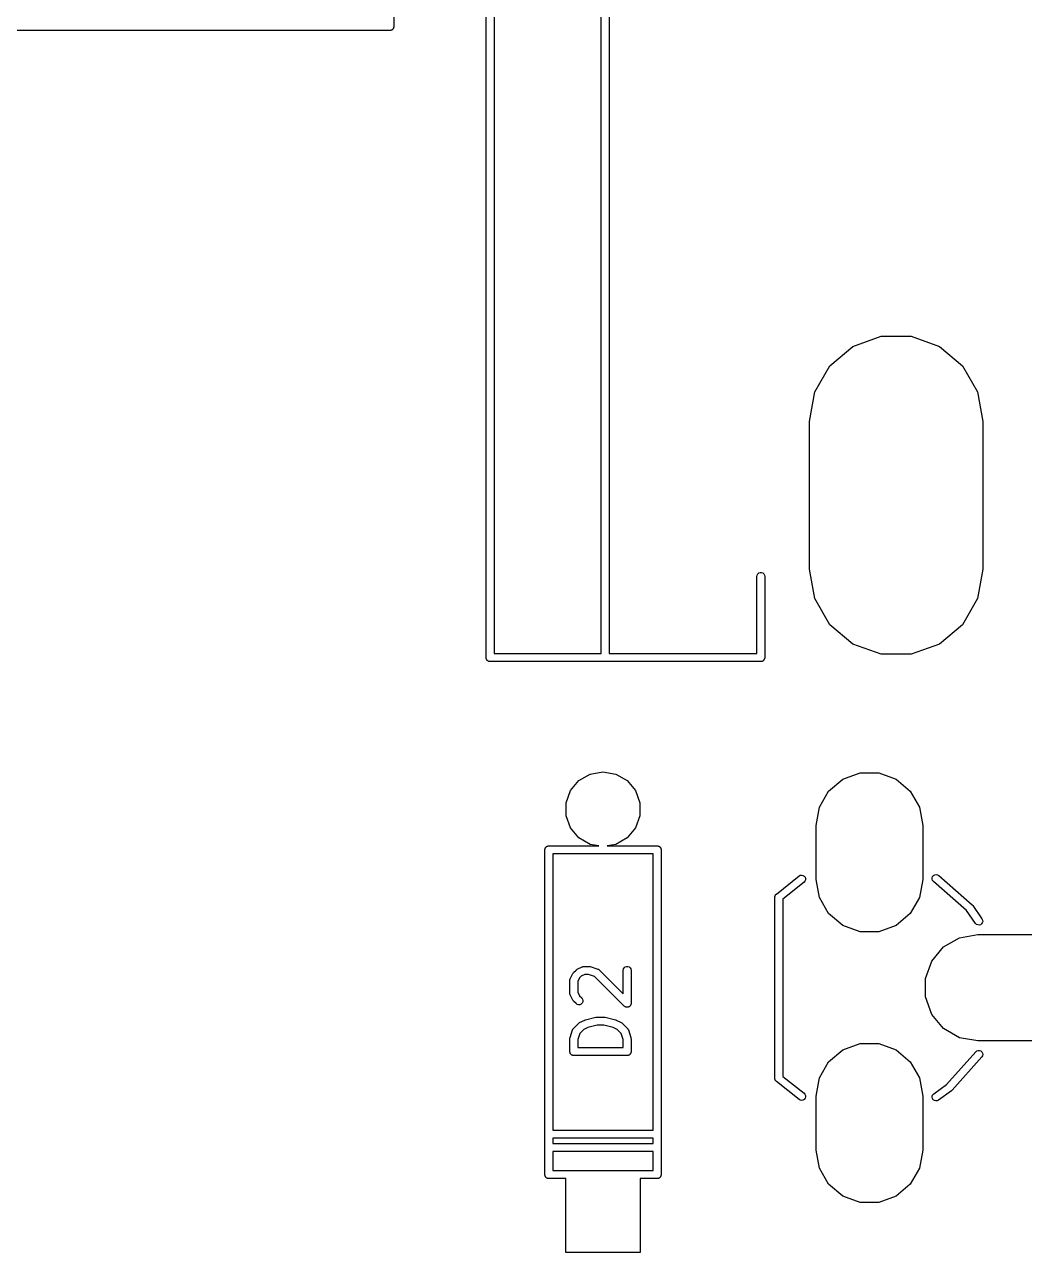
# Model space of a CAD drawing. Extents: x 10 to 287, y -200 to -10.
# Drawn here: x 103.65 to 122.46, y -96.01 to -72.96 of the extents above; entities that cross this region are included whole.
import ezdxf

# ---------------------------------------------------------------- set-up
doc = ezdxf.new("R2010")
doc.units = 0
doc.header["$MEASUREMENT"] = 0
doc.layers.add('BLACK', color=7, linetype='CONTINUOUS')

msp = doc.modelspace()

# ---------------------------------------------------------------- linework, layer by layer
at = {"layer": 'Black'}
for p, q in [((112.305, -84.844), (112.305, -41.156)), ((112.455, -41.231), (112.455, -84.769)), ((114.464, -84.769), (114.464, -41.231)), ((114.614, -41.231), (114.614, -84.769)), ((110.575, -54.5), (110.575, -73)), ((110.552, -73.0524), (110.548, -73.0575)), ((110.557, -73.0482), (110.552, -73.0524)), ((110.561, -73.0425), (110.557, -73.0482)), ((110.565, -73.0375), (110.561, -73.0425)), ((110.567, -73.0313), (110.565, -73.0375)), ((110.57, -73.0257), (110.567, -73.0313)), ((110.572, -73.0192), (110.57, -73.0257)), ((110.574, -73.013), (110.572, -73.0192)), ((110.575, -73), (110.574, -73.0065)), ((110.574, -73.0065), (110.574, -73.013)), ((110.5, -73.075), (91.0867, -73.075)), ((110.506, -73.0739), (110.5, -73.075)), ((110.513, -73.0739), (110.506, -73.0739)), ((110.519, -73.0716), (110.513, -73.0739)), ((110.526, -73.0705), (110.519, -73.0716)), ((110.531, -73.0672), (110.526, -73.0705)), ((110.537, -73.065), (110.531, -73.0672)), ((110.543, -73.0607), (110.537, -73.065)), ((110.548, -73.0575), (110.543, -73.0607)), ((119.187, -79.0026), (119.718, -78.8095)), ((119.718, -78.8095), (120.282, -78.8095)), ((120.282, -78.8095), (120.813, -79.0026)), ((118.755, -79.3655), (119.187, -79.0026)), ((120.813, -79.0026), (121.245, -79.3655)), ((118.472, -79.8544), (118.755, -79.3655)), ((121.245, -79.3655), (121.528, -79.8544)), ((118.374, -80.4104), (118.472, -79.8544)), ((121.528, -79.8544), (121.626, -80.4104)), ((118.374, -83.1816), (118.374, -80.4104)), ((121.626, -80.4104), (121.626, -83.1816)), ((118.472, -83.7376), (118.374, -83.1816)), ((121.626, -83.1816), (121.528, -83.7376)), ((117.385, -83.32), (117.39, -83.2943)), ((117.385, -84.769), (117.385, -83.32)), ((117.39, -83.2943), (117.403, -83.2718)), ((117.403, -83.2718), (117.422, -83.255)), ((117.422, -83.255), (117.447, -83.2461)), ((117.447, -83.2461), (117.473, -83.2461)), ((117.473, -83.2461), (117.497, -83.255)), ((117.497, -83.255), (117.517, -83.2718)), ((117.517, -83.2718), (117.53, -83.2943)), ((117.53, -83.2943), (117.535, -83.32)), ((117.535, -83.32), (117.535, -84.844)), ((118.755, -84.2265), (118.472, -83.7376)), ((121.528, -83.7376), (121.245, -84.2265)), ((119.187, -84.5894), (118.755, -84.2265)), ((121.245, -84.2265), (120.813, -84.5894)), ((112.455, -84.769), (114.464, -84.769)), ((114.614, -84.769), (117.385, -84.769)), ((119.718, -84.7825), (119.187, -84.5894)), ((120.282, -84.7825), (119.718, -84.7825)), ((120.813, -84.5894), (120.282, -84.7825)), ((112.306, -84.8505), (112.305, -84.844)), ((112.306, -84.857), (112.306, -84.8505)), ((112.308, -84.8632), (112.306, -84.857)), ((112.31, -84.8697), (112.308, -84.8632)), ((112.313, -84.8753), (112.31, -84.8697)), ((112.315, -84.8815), (112.313, -84.8753)), ((112.319, -84.8865), (112.315, -84.8815)), ((112.323, -84.8922), (112.319, -84.8865)), ((112.328, -84.8964), (112.323, -84.8922)), ((112.332, -84.9015), (112.328, -84.8964)), ((112.337, -84.9047), (112.332, -84.9015)), ((112.343, -84.909), (112.337, -84.9047)), ((112.349, -84.9112), (112.343, -84.909)), ((112.354, -84.9145), (112.349, -84.9112)), ((112.361, -84.9156), (112.354, -84.9145)), ((112.367, -84.9179), (112.361, -84.9156)), ((112.374, -84.9179), (112.367, -84.9179)), ((112.38, -84.919), (112.374, -84.9179)), ((117.46, -84.919), (112.38, -84.919)), ((117.466, -84.9179), (117.46, -84.919)), ((117.473, -84.9179), (117.466, -84.9179)), ((117.479, -84.9156), (117.473, -84.9179)), ((117.486, -84.9145), (117.479, -84.9156)), ((117.491, -84.9112), (117.486, -84.9145)), ((117.497, -84.909), (117.491, -84.9112)), ((117.503, -84.9047), (117.497, -84.909)), ((117.508, -84.9015), (117.503, -84.9047)), ((117.512, -84.8964), (117.508, -84.9015)), ((117.517, -84.8922), (117.512, -84.8964)), ((117.521, -84.8865), (117.517, -84.8922)), ((117.525, -84.8815), (117.521, -84.8865)), ((117.527, -84.8753), (117.525, -84.8815)), ((117.53, -84.8697), (117.527, -84.8753)), ((117.532, -84.8632), (117.53, -84.8697)), ((117.534, -84.857), (117.532, -84.8632)), ((117.535, -84.844), (117.534, -84.8505)), ((117.534, -84.8505), (117.534, -84.857)), ((114.049, -87.1529), (114.26, -87.0311)), ((114.26, -87.0311), (114.5, -86.9888)), ((114.5, -86.9888), (114.74, -87.0311)), ((114.74, -87.0311), (114.951, -87.1529)), ((119, -87.1283), (119.326, -87.0096)), ((119.326, -87.0096), (119.674, -87.0096)), ((119.674, -87.0096), (120, -87.1283)), ((113.809, -87.5682), (113.893, -87.3394)), ((113.893, -87.3394), (114.049, -87.1529)), ((114.951, -87.1529), (115.107, -87.3394)), ((115.107, -87.3394), (115.191, -87.5682)), ((118.734, -87.3514), (119, -87.1283)), ((120, -87.1283), (120.266, -87.3514)), ((113.809, -87.8118), (113.809, -87.5682)), ((115.191, -87.5682), (115.191, -87.8118)), ((118.561, -87.652), (118.734, -87.3514)), ((120.266, -87.3514), (120.439, -87.652)), ((118.501, -87.9939), (118.561, -87.652)), ((120.439, -87.652), (120.499, -87.9939)), ((113.893, -88.0406), (113.809, -87.8118)), ((115.191, -87.8118), (115.107, -88.0406)), ((118.501, -89.0061), (118.501, -87.9939)), ((120.499, -87.9939), (120.499, -89.0061)), ((114.049, -88.2271), (113.893, -88.0406)), ((114.26, -88.3489), (114.049, -88.2271)), ((114.951, -88.2271), (114.74, -88.3489)), ((115.107, -88.0406), (114.951, -88.2271)), ((113.409, -88.452), (113.41, -88.4455)), ((113.409, -94.548), (113.409, -88.452)), ((113.41, -88.439), (113.412, -88.4328)), ((113.41, -88.4455), (113.41, -88.439)), ((113.412, -88.4328), (113.414, -88.4263)), ((113.414, -88.4263), (113.417, -88.4207)), ((113.417, -88.4207), (113.419, -88.4145)), ((113.419, -88.4145), (113.423, -88.4095)), ((113.423, -88.4095), (113.427, -88.4038)), ((113.427, -88.4038), (113.432, -88.3996)), ((113.432, -88.3996), (113.436, -88.3945)), ((113.436, -88.3945), (113.441, -88.3913)), ((113.441, -88.3913), (113.447, -88.387)), ((113.447, -88.387), (113.453, -88.3848)), ((113.453, -88.3848), (113.458, -88.3815)), ((113.458, -88.3815), (113.465, -88.3804)), ((113.465, -88.3804), (113.471, -88.3781)), ((113.471, -88.3781), (113.478, -88.3781)), ((113.478, -88.3781), (113.484, -88.377)), ((113.484, -88.377), (114.42, -88.377)), ((114.42, -88.377), (114.26, -88.3489)), ((114.74, -88.3489), (114.58, -88.377)), ((114.58, -88.377), (115.516, -88.377)), ((115.516, -88.377), (115.522, -88.3781)), ((115.522, -88.3781), (115.529, -88.3781)), ((115.529, -88.3781), (115.535, -88.3804)), ((115.535, -88.3804), (115.542, -88.3815)), ((115.542, -88.3815), (115.547, -88.3848)), ((115.547, -88.3848), (115.553, -88.387)), ((115.553, -88.387), (115.559, -88.3913)), ((115.559, -88.3913), (115.564, -88.3945)), ((115.564, -88.3945), (115.568, -88.3996)), ((115.568, -88.3996), (115.573, -88.4038)), ((115.573, -88.4038), (115.577, -88.4095)), ((115.577, -88.4095), (115.581, -88.4145)), ((115.581, -88.4145), (115.583, -88.4207)), ((115.583, -88.4207), (115.586, -88.4263)), ((115.586, -88.4263), (115.588, -88.4328)), ((115.588, -88.4328), (115.59, -88.439)), ((115.59, -88.439), (115.59, -88.4455)), ((115.59, -88.4455), (115.591, -88.452)), ((115.591, -88.452), (115.591, -94.548)), ((114.5, -88.527), (113.559, -88.527)), ((113.559, -88.527), (113.559, -93.711)), ((115.441, -88.527), (114.5, -88.527)), ((115.441, -93.711), (115.441, -88.527)), ((117.753, -89.2813), (118.179, -88.9426)), ((118.179, -88.9426), (118.202, -88.9301)), ((118.202, -88.9301), (118.228, -88.9263)), ((118.228, -88.9263), (118.253, -88.9315)), ((118.253, -88.9315), (118.275, -88.9451)), ((118.275, -88.9451), (118.292, -88.9655)), ((120.676, -88.9752), (120.686, -88.951)), ((120.686, -88.951), (120.703, -88.9314)), ((120.703, -88.9314), (120.726, -88.9189)), ((120.726, -88.9189), (120.752, -88.915)), ((120.752, -88.915), (120.777, -88.9202)), ((120.777, -88.9202), (120.8, -88.9337)), ((120.8, -88.9337), (121.425, -89.4849)), ((118.272, -89.06), (117.875, -89.3762)), ((118.29, -89.0405), (118.272, -89.06)), ((118.299, -89.0162), (118.29, -89.0405)), ((118.292, -88.9655), (118.3, -88.9902)), ((118.3, -88.9902), (118.299, -89.0162)), ((118.561, -89.348), (118.501, -89.0061)), ((120.499, -89.0061), (120.439, -89.348)), ((120.676, -89.0012), (120.676, -88.9752)), ((120.684, -89.0259), (120.676, -89.0012)), ((120.7, -89.0463), (120.684, -89.0259)), ((121.319, -89.5915), (120.7, -89.0463)), ((117.725, -89.34), (117.726, -89.3326)), ((117.725, -92.74), (117.725, -89.34)), ((117.726, -89.3326), (117.727, -89.3251)), ((117.727, -89.3251), (117.729, -89.3199)), ((117.729, -89.3199), (117.73, -89.3143)), ((117.73, -89.3143), (117.733, -89.3078)), ((117.733, -89.3078), (117.736, -89.3008)), ((117.736, -89.3008), (117.74, -89.2966)), ((117.74, -89.2966), (117.743, -89.2918)), ((117.743, -89.2918), (117.748, -89.2869)), ((117.748, -89.2869), (117.753, -89.2813)), ((117.875, -89.3762), (117.875, -92.7038)), ((118.734, -89.6486), (118.561, -89.348)), ((120.439, -89.348), (120.266, -89.6486)), ((119, -89.8717), (118.734, -89.6486)), ((120.266, -89.6486), (120, -89.8717)), ((121.489, -89.833), (121.319, -89.5915)), ((121.425, -89.4849), (121.431, -89.4918)), ((121.431, -89.4918), (121.437, -89.4981)), ((121.437, -89.4981), (121.611, -89.747)), ((119.326, -89.9904), (119, -89.8717)), ((120, -89.8717), (119.674, -89.9904)), ((121.507, -89.8514), (121.489, -89.833)), ((121.531, -89.8624), (121.507, -89.8514)), ((121.557, -89.8647), (121.531, -89.8624)), ((121.582, -89.858), (121.557, -89.8647)), ((121.603, -89.843), (121.582, -89.858)), ((121.618, -89.8217), (121.603, -89.843)), ((121.611, -89.747), (121.622, -89.7706)), ((121.625, -89.7965), (121.618, -89.8217)), ((121.622, -89.7706), (121.625, -89.7965)), ((119.674, -89.9904), (119.326, -89.9904)), ((120.891, -90.2743), (121.192, -90.1008)), ((121.192, -90.1008), (121.534, -90.0405)), ((121.534, -90.0405), (122.546, -90.0405)), ((120.668, -90.5403), (120.891, -90.2743)), ((120.55, -90.8664), (120.668, -90.5403)), ((113.885, -90.8712), (113.933, -90.776)), ((113.933, -90.776), (113.94, -90.7663)), ((113.94, -90.7663), (113.947, -90.7565)), ((113.947, -90.7565), (113.995, -90.7089)), ((113.995, -90.7089), (114.004, -90.702)), ((114.004, -90.702), (114.014, -90.6948)), ((114.014, -90.6948), (114.109, -90.6472)), ((114.161, -90.7893), (114.092, -90.8235)), ((114.109, -90.6472), (114.113, -90.646)), ((114.113, -90.646), (114.117, -90.6438)), ((114.117, -90.6438), (114.126, -90.6423)), ((114.126, -90.6423), (114.134, -90.6398)), ((114.134, -90.6398), (114.139, -90.64)), ((114.139, -90.64), (114.143, -90.6393)), ((114.143, -90.6393), (114.238, -90.6393)), ((114.226, -90.7893), (114.161, -90.7893)), ((114.34, -90.8275), (114.226, -90.7893)), ((114.238, -90.6393), (114.25, -90.6414)), ((114.25, -90.6414), (114.262, -90.6431)), ((114.262, -90.6431), (114.405, -90.6908)), ((114.405, -90.6908), (114.408, -90.6928)), ((114.408, -90.6928), (114.413, -90.6939)), ((114.413, -90.6939), (114.42, -90.699)), ((114.42, -90.699), (114.428, -90.7032)), ((114.428, -90.7032), (114.43, -90.7064)), ((114.43, -90.7064), (114.434, -90.7089)), ((114.434, -90.7089), (114.877, -91.1523)), ((114.877, -90.7143), (114.882, -90.6886)), ((114.877, -91.1523), (114.877, -90.7143)), ((114.882, -90.6886), (114.895, -90.6661)), ((114.895, -90.6661), (114.915, -90.6493)), ((114.915, -90.6493), (114.939, -90.6404)), ((114.939, -90.6404), (114.965, -90.6404)), ((114.965, -90.6404), (114.99, -90.6493)), ((114.99, -90.6493), (115.01, -90.6661)), ((115.01, -90.6661), (115.023, -90.6886)), ((115.023, -90.6886), (115.027, -90.7143)), ((115.027, -90.7143), (115.027, -91.3333)), ((113.877, -90.9048), (113.878, -90.9005)), ((113.877, -91.1429), (113.877, -90.9048)), ((113.878, -90.8962), (113.88, -90.8878)), ((113.878, -90.9005), (113.878, -90.8962)), ((113.88, -90.8878), (113.882, -90.8791)), ((113.882, -90.8791), (113.884, -90.8754)), ((113.884, -90.8754), (113.885, -90.8712)), ((114.062, -90.8539), (114.027, -90.9225)), ((114.027, -90.9225), (114.027, -91.1252)), ((114.092, -90.8235), (114.062, -90.8539)), ((114.899, -91.3864), (114.34, -90.8275)), ((120.55, -91.2136), (120.55, -90.8664)), ((113.878, -91.1471), (113.877, -91.1429)), ((113.878, -91.1514), (113.878, -91.1471)), ((113.88, -91.1599), (113.878, -91.1514)), ((113.882, -91.1685), (113.88, -91.1599)), ((113.884, -91.1723), (113.882, -91.1685)), ((113.885, -91.1764), (113.884, -91.1723)), ((113.933, -91.2716), (113.885, -91.1764)), ((114.027, -91.1252), (114.062, -91.1937)), ((114.062, -91.1937), (114.101, -91.2327)), ((114.101, -91.2327), (114.116, -91.254)), ((114.116, -91.254), (114.122, -91.2792)), ((120.668, -91.5397), (120.55, -91.2136)), ((113.94, -91.2813), (113.933, -91.2716)), ((113.947, -91.2911), (113.94, -91.2813)), ((113.995, -91.3387), (113.947, -91.2911)), ((114.016, -91.3537), (113.995, -91.3387)), ((114.041, -91.3604), (114.016, -91.3537)), ((114.067, -91.3582), (114.041, -91.3604)), ((114.091, -91.3472), (114.067, -91.3582)), ((114.109, -91.3287), (114.091, -91.3472)), ((114.12, -91.3051), (114.109, -91.3287)), ((114.122, -91.2792), (114.12, -91.3051)), ((114.907, -91.392), (114.899, -91.3864)), ((114.915, -91.3983), (114.907, -91.392)), ((114.918, -91.3994), (114.915, -91.3983)), ((114.921, -91.4013), (114.918, -91.3994)), ((114.93, -91.4038), (114.921, -91.4013)), ((114.939, -91.4072), (114.93, -91.4038)), ((114.943, -91.4072), (114.939, -91.4072)), ((114.946, -91.408), (114.943, -91.4072)), ((114.956, -91.4072), (114.946, -91.408)), ((114.965, -91.4072), (114.956, -91.4072)), ((114.969, -91.4061), (114.965, -91.4072)), ((114.972, -91.4058), (114.969, -91.4061)), ((114.981, -91.4016), (114.972, -91.4058)), ((114.99, -91.3983), (114.981, -91.4016)), ((114.992, -91.3962), (114.99, -91.3983)), ((114.995, -91.3948), (114.992, -91.3962)), ((115.002, -91.3878), (114.995, -91.3948)), ((115.01, -91.3815), (115.002, -91.3878)), ((115.011, -91.3787), (115.01, -91.3815)), ((115.014, -91.3764), (115.011, -91.3787)), ((115.018, -91.3675), (115.014, -91.3764)), ((115.023, -91.359), (115.018, -91.3675)), ((115.025, -91.3527), (115.023, -91.3557)), ((115.023, -91.3557), (115.023, -91.359)), ((115.026, -91.343), (115.025, -91.3527)), ((115.027, -91.3333), (115.026, -91.343)), ((113.947, -91.8041), (114.042, -91.7089)), ((114.042, -91.7089), (114.052, -91.702)), ((114.052, -91.702), (114.062, -91.6948)), ((114.062, -91.6948), (114.157, -91.6472)), ((114.157, -91.6472), (114.165, -91.6449)), ((114.165, -91.6449), (114.172, -91.6415)), ((114.172, -91.6415), (114.363, -91.5939)), ((114.363, -91.5939), (114.372, -91.5933)), ((114.372, -91.5933), (114.381, -91.5917)), ((114.381, -91.5917), (114.524, -91.5917)), ((114.524, -91.5917), (114.533, -91.5933)), ((114.533, -91.5933), (114.542, -91.5939)), ((114.542, -91.5939), (114.732, -91.6415)), ((114.732, -91.6415), (114.74, -91.6449)), ((114.74, -91.6449), (114.748, -91.6472)), ((114.748, -91.6472), (114.843, -91.6948)), ((114.843, -91.6948), (114.853, -91.702)), ((114.853, -91.702), (114.863, -91.7089)), ((114.863, -91.7089), (114.958, -91.8041)), ((120.891, -91.8057), (120.668, -91.5397)), ((113.881, -91.9763), (113.929, -91.8334)), ((113.929, -91.8334), (113.931, -91.8296)), ((113.931, -91.8296), (113.932, -91.8254)), ((113.932, -91.8254), (113.937, -91.8182)), ((113.937, -91.8182), (113.941, -91.8105)), ((113.941, -91.8105), (113.944, -91.8076)), ((113.944, -91.8076), (113.947, -91.8041)), ((114.066, -91.8977), (114.027, -92.0122)), ((114.14, -91.8235), (114.066, -91.8977)), ((114.217, -91.785), (114.14, -91.8235)), ((114.39, -91.7417), (114.217, -91.785)), ((114.515, -91.7417), (114.39, -91.7417)), ((114.688, -91.785), (114.515, -91.7417)), ((114.765, -91.8235), (114.688, -91.785)), ((114.839, -91.8977), (114.765, -91.8235)), ((114.877, -92.0122), (114.839, -91.8977)), ((114.958, -91.8041), (114.96, -91.8077)), ((114.96, -91.8077), (114.964, -91.8105)), ((114.964, -91.8105), (114.968, -91.8182)), ((114.968, -91.8182), (114.973, -91.8254)), ((114.973, -91.8254), (114.974, -91.8296)), ((114.974, -91.8296), (114.976, -91.8334)), ((114.976, -91.8334), (115.024, -91.9763)), ((121.192, -91.9792), (120.891, -91.8057)), ((113.877, -92), (113.879, -91.9882)), ((113.877, -92.2381), (113.877, -92)), ((113.879, -91.9882), (113.881, -91.9763)), ((114.027, -92.0122), (114.027, -92.1631)), ((114.027, -92.1631), (114.877, -92.1631)), ((114.877, -92.1631), (114.877, -92.0122)), ((115.024, -91.9763), (115.025, -91.9882)), ((115.025, -91.9882), (115.027, -92)), ((115.027, -92), (115.027, -92.2381)), ((119, -92.2083), (119.326, -92.0896)), ((119.326, -92.0896), (119.674, -92.0896)), ((119.674, -92.0896), (120, -92.2083)), ((121.534, -92.0395), (121.192, -91.9792)), ((122.546, -92.0395), (121.534, -92.0395)), ((113.879, -92.2446), (113.877, -92.2381)), ((113.879, -92.2511), (113.879, -92.2446)), ((113.881, -92.2573), (113.879, -92.2511)), ((113.882, -92.2637), (113.881, -92.2573)), ((113.885, -92.2694), (113.882, -92.2637)), ((113.887, -92.2756), (113.885, -92.2694)), ((113.892, -92.2806), (113.887, -92.2756)), ((113.895, -92.2863), (113.892, -92.2806)), ((113.9, -92.2905), (113.895, -92.2863)), ((113.904, -92.2955), (113.9, -92.2905)), ((113.91, -92.2988), (113.904, -92.2955)), ((113.915, -92.303), (113.91, -92.2988)), ((113.921, -92.3053), (113.915, -92.303)), ((113.927, -92.3086), (113.921, -92.3053)), ((113.933, -92.3097), (113.927, -92.3086)), ((113.939, -92.312), (113.933, -92.3097)), ((113.946, -92.312), (113.939, -92.312)), ((113.952, -92.3131), (113.946, -92.312)), ((114.952, -92.3131), (113.952, -92.3131)), ((114.959, -92.312), (114.952, -92.3131)), ((114.965, -92.312), (114.959, -92.312)), ((114.972, -92.3097), (114.965, -92.312)), ((114.978, -92.3086), (114.972, -92.3097)), ((114.984, -92.3053), (114.978, -92.3086)), ((114.99, -92.303), (114.984, -92.3053)), ((114.995, -92.2988), (114.99, -92.303)), ((115.001, -92.2955), (114.995, -92.2988)), ((115.005, -92.2905), (115.001, -92.2955)), ((115.01, -92.2863), (115.005, -92.2905)), ((115.013, -92.2806), (115.01, -92.2863)), ((115.017, -92.2756), (115.013, -92.2806)), ((115.02, -92.2694), (115.017, -92.2756)), ((115.023, -92.2637), (115.02, -92.2694)), ((115.024, -92.2573), (115.023, -92.2637)), ((115.026, -92.2511), (115.024, -92.2573)), ((115.027, -92.2381), (115.026, -92.2446)), ((115.026, -92.2446), (115.026, -92.2511)), ((118.734, -92.4314), (119, -92.2083)), ((120, -92.2083), (120.266, -92.4314)), ((120.948, -92.8595), (121.494, -92.2404)), ((121.606, -92.3396), (121.055, -92.9653)), ((121.494, -92.2404), (121.514, -92.2242)), ((121.514, -92.2242), (121.539, -92.2158)), ((121.539, -92.2158), (121.565, -92.2165)), ((121.565, -92.2165), (121.589, -92.226)), ((121.589, -92.226), (121.609, -92.2432)), ((121.62, -92.3173), (121.606, -92.3396)), ((121.609, -92.2432), (121.621, -92.266)), ((121.625, -92.2918), (121.62, -92.3173)), ((121.621, -92.266), (121.625, -92.2918)), ((118.561, -92.732), (118.734, -92.4314)), ((120.266, -92.4314), (120.439, -92.732)), ((117.726, -92.7474), (117.725, -92.74)), ((117.727, -92.7549), (117.726, -92.7474)), ((117.729, -92.7601), (117.727, -92.7549)), ((117.73, -92.7657), (117.729, -92.7601)), ((117.733, -92.7722), (117.73, -92.7657)), ((117.736, -92.7792), (117.733, -92.7722)), ((117.74, -92.7834), (117.736, -92.7792)), ((117.743, -92.7882), (117.74, -92.7834)), ((117.748, -92.7931), (117.743, -92.7882)), ((117.753, -92.7987), (117.748, -92.7931)), ((118.179, -93.1374), (117.753, -92.7987)), ((117.875, -92.7038), (118.272, -93.02)), ((118.501, -93.0739), (118.561, -92.732)), ((120.439, -92.732), (120.499, -93.0739)), ((120.707, -93.0286), (120.948, -92.8595)), ((118.272, -93.02), (118.29, -93.0395)), ((118.29, -93.0395), (118.299, -93.0638)), ((118.3, -93.0898), (118.292, -93.1145)), ((118.299, -93.0638), (118.3, -93.0898)), ((118.501, -94.0861), (118.501, -93.0739)), ((120.499, -93.0739), (120.499, -94.0861)), ((120.675, -93.0965), (120.678, -93.0706)), ((120.682, -93.1217), (120.675, -93.0965)), ((120.678, -93.0706), (120.689, -93.047)), ((120.689, -93.047), (120.707, -93.0286)), ((121.042, -92.9772), (120.793, -93.1514)), ((121.048, -92.9709), (121.042, -92.9772)), ((121.055, -92.9653), (121.048, -92.9709)), ((118.202, -93.1499), (118.179, -93.1374)), ((118.228, -93.1537), (118.202, -93.1499)), ((118.253, -93.1485), (118.228, -93.1537)), ((118.275, -93.1349), (118.253, -93.1485)), ((118.292, -93.1145), (118.275, -93.1349)), ((120.697, -93.143), (120.682, -93.1217)), ((120.718, -93.158), (120.697, -93.143)), ((120.743, -93.1647), (120.718, -93.158)), ((120.769, -93.1624), (120.743, -93.1647)), ((120.793, -93.1514), (120.769, -93.1624)), ((113.559, -93.711), (115.441, -93.711)), ((113.559, -93.861), (113.559, -93.965)), ((115.441, -93.861), (113.559, -93.861)), ((113.559, -93.965), (115.441, -93.965)), ((115.441, -93.965), (115.441, -93.861)), ((115.441, -94.115), (113.559, -94.115)), ((113.559, -94.115), (113.559, -94.473)), ((115.441, -94.473), (115.441, -94.115)), ((118.561, -94.428), (118.501, -94.0861)), ((120.499, -94.0861), (120.439, -94.428)), ((113.559, -94.473), (114.5, -94.473)), ((114.5, -94.473), (115.441, -94.473)), ((118.734, -94.7286), (118.561, -94.428)), ((120.439, -94.428), (120.266, -94.7286)), ((113.41, -94.5545), (113.409, -94.548)), ((113.41, -94.561), (113.41, -94.5545)), ((113.412, -94.5672), (113.41, -94.561)), ((113.414, -94.5737), (113.412, -94.5672)), ((113.417, -94.5793), (113.414, -94.5737)), ((113.419, -94.5855), (113.417, -94.5793)), ((113.423, -94.5905), (113.419, -94.5855)), ((113.427, -94.5962), (113.423, -94.5905)), ((113.432, -94.6004), (113.427, -94.5962)), ((113.436, -94.6055), (113.432, -94.6004)), ((113.441, -94.6087), (113.436, -94.6055)), ((113.447, -94.613), (113.441, -94.6087)), ((113.453, -94.6152), (113.447, -94.613)), ((113.458, -94.6185), (113.453, -94.6152)), ((113.465, -94.6196), (113.458, -94.6185)), ((113.471, -94.6219), (113.465, -94.6196)), ((113.478, -94.6219), (113.471, -94.6219)), ((113.484, -94.623), (113.478, -94.6219)), ((113.801, -94.623), (113.484, -94.623)), ((113.801, -96.0085), (113.801, -94.623)), ((115.516, -94.623), (115.198, -94.623)), ((115.198, -94.623), (115.198, -96.0085)), ((115.522, -94.6219), (115.516, -94.623)), ((115.529, -94.6219), (115.522, -94.6219)), ((115.535, -94.6196), (115.529, -94.6219)), ((115.542, -94.6185), (115.535, -94.6196)), ((115.547, -94.6152), (115.542, -94.6185)), ((115.553, -94.613), (115.547, -94.6152)), ((115.559, -94.6087), (115.553, -94.613)), ((115.564, -94.6055), (115.559, -94.6087)), ((115.568, -94.6004), (115.564, -94.6055)), ((115.573, -94.5962), (115.568, -94.6004)), ((115.577, -94.5905), (115.573, -94.5962)), ((115.581, -94.5855), (115.577, -94.5905)), ((115.583, -94.5793), (115.581, -94.5855)), ((115.586, -94.5737), (115.583, -94.5793)), ((115.588, -94.5672), (115.586, -94.5737)), ((115.59, -94.561), (115.588, -94.5672)), ((115.591, -94.548), (115.59, -94.5545)), ((115.59, -94.5545), (115.59, -94.561)), ((119, -94.9517), (118.734, -94.7286)), ((120.266, -94.7286), (120, -94.9517)), ((119.326, -95.0704), (119, -94.9517)), ((119.674, -95.0704), (119.326, -95.0704)), ((120, -94.9517), (119.674, -95.0704)), ((115.198, -96.0085), (113.801, -96.0085))]:
    msp.add_line(p, q, dxfattribs=at)

doc.saveas('drawing.dxf')
